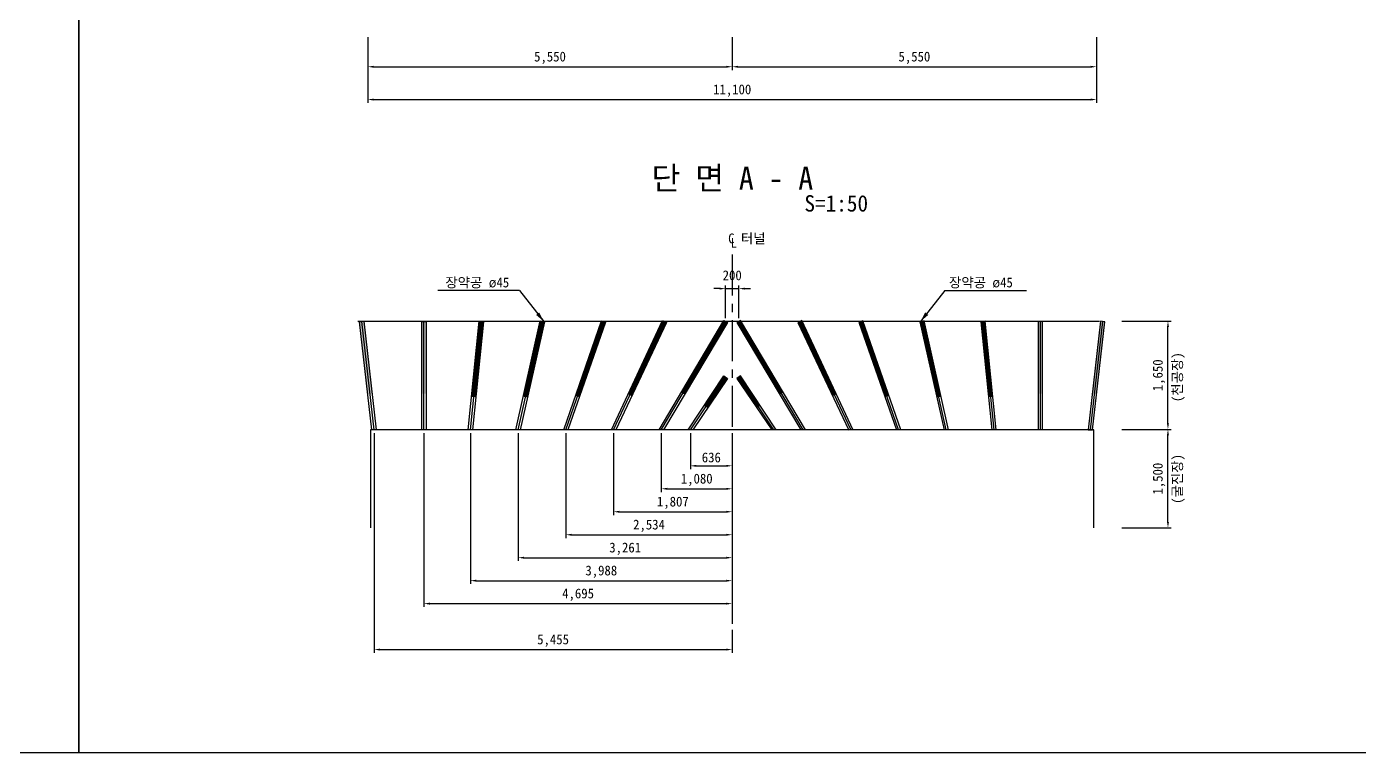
# Model space of a CAD drawing. Header units: millimetres. Extents: x -38550 to 41050, y -8927 to 31237.
# Drawn here: x 454 to 20752, y 2900 to 13958 of the extents above; entities that cross this region are included whole.
import ezdxf
from ezdxf.enums import TextEntityAlignment as Align

# ---------------------------------------------------------------- set-up
doc = ezdxf.new("R2010")
doc.units = ezdxf.units.MM
doc.header["$LTSCALE"] = 500
doc.header["$PDMODE"] = 1
doc.linetypes.add('A-CENTR01', pattern=[2, 1.25, -0.25, 0.25, -0.25])
for name, color, linetype in [('CS-BLST', 4, 'Continuous'), ('CS-BLST-PATT', 1, 'Continuous'), ('CS-BLST-TEX3', 3, 'Continuous'), ('CS-CNTL', 1, 'A-CENTR01'), ('CS-DIML', 1, 'Continuous'), ('CS-DIMS', 1, 'Continuous'), ('CS-EXCV', 3, 'E-DIGLN01'), ('CS-LEAT', 3, 'Continuous'), ('CS-TEX1', 6, 'Continuous'), ('CS-TEXT', 3, 'Continuous'), ('CX-PAPR', 2, 'Continuous')]:
    doc.layers.add(name, color=color, linetype=linetype)
doc.styles.add('굴림체', font='')
doc.styles.get('굴림체').set_extended_font_data('GulimChe')
doc.linetypes.add('E-DIGLN01', pattern='A,0.9,-0.2,[19,kscals.shx,S=0.1,R=180,X=0,Y=0],0.9', length=2)
doc.dimstyles.new('DIM01-50', dxfattribs={"dimscale": 50, "dimtxt": 3, "dimasz": 1.8, "dimexe": 1, "dimexo": 1, "dimgap": 1, "dimtad": 1, "dimdec": 0, "dimzin": 9, "dimdsep": 46, "dimlunit": 6, "dimtxsty": '굴림체', "dimcen": 2.5, "dimclrt": 3, "dimadec": 4, "dimazin": 0, "dimtfac": 1, "dimtdec": 0, "dimtmove": 2, "dimatfit": 3, "dimfxl": 1, "dimtolj": 1, "dimtzin": 0, "dimarcsym": 0})

# ---------------------------------------------------------------- blocks, each defined once
blk = doc.blocks.new('*D4')
at = {"layer": 'CS-DIMS', "color": 0, "lineweight": -2, "transparency": 16777216}
for p, q in [((17137, 9471), (17887, 9471)), ((17837, 7911), (17837, 9381)), ((17137, 7821), (17887, 7821))]:
    blk.add_line(p, q, dxfattribs=at)
at = {"layer": 'CS-DIMS', "color": 0, "transparency": 16777216}
for points in [[(17822, 9381), (17852, 9381), (17837, 9471)], [(17822, 7911), (17852, 7911), (17837, 7821)]]:
    blk.add_solid(points, dxfattribs=at)
at = {"layer": 'Defpoints', "color": 0, "transparency": 16777216}
for p in [(17087, 9471), (17837, 9471), (17087, 7821)]:
    blk.add_point(p, dxfattribs=at)
at = {"layer": 'CS-DIMS', "color": 3, "transparency": 16777216, "insert": (17701, 8646), "char_height": 150, "attachment_point": 5, "rotation": 90, "style": '굴림체'}
blk.add_mtext('\\A1;1,650', dxfattribs=at)
blk = doc.blocks.new('*D5')
at = {"layer": 'CS-DIMS', "color": 0, "lineweight": -2, "transparency": 16777216}
for p, q in [((10564, 7766), (10564, 7216)), ((11200, 7766), (11200, 7216)), ((10654, 7266), (11110, 7266))]:
    blk.add_line(p, q, dxfattribs=at)
at = {"layer": 'CS-DIMS', "color": 0, "transparency": 16777216}
for points in [[(10654, 7281), (10654, 7251), (10564, 7266)], [(11110, 7281), (11110, 7251), (11200, 7266)]]:
    blk.add_solid(points, dxfattribs=at)
at = {"layer": 'Defpoints', "color": 0, "transparency": 16777216}
for p in [(10564, 7816), (11200, 7816), (11200, 7266)]:
    blk.add_point(p, dxfattribs=at)
at = {"layer": 'CS-DIMS', "color": 3, "transparency": 16777216, "insert": (10882, 7393), "char_height": 150, "attachment_point": 5, "style": '굴림체'}
blk.add_mtext('\\A1;636', dxfattribs=at)
blk = doc.blocks.new('*D6')
at = {"layer": 'CS-DIMS', "color": 0, "lineweight": -2, "transparency": 16777216}
for p, q in [((10120, 7766), (10120, 6866)), ((11200, 7216), (11200, 6866)), ((10210, 6916), (11110, 6916))]:
    blk.add_line(p, q, dxfattribs=at)
at = {"layer": 'CS-DIMS', "color": 0, "transparency": 16777216}
for points in [[(10210, 6931), (10210, 6901), (10120, 6916)], [(11110, 6931), (11110, 6901), (11200, 6916)]]:
    blk.add_solid(points, dxfattribs=at)
at = {"layer": 'Defpoints', "color": 0, "transparency": 16777216}
for p in [(10120, 7816), (11200, 7266), (11200, 6916)]:
    blk.add_point(p, dxfattribs=at)
at = {"layer": 'CS-DIMS', "color": 3, "transparency": 16777216, "insert": (10660, 7052), "char_height": 150, "attachment_point": 5, "style": '굴림체'}
blk.add_mtext('\\A1;1,080', dxfattribs=at)
blk = doc.blocks.new('*D7')
at = {"layer": 'CS-DIMS', "color": 0, "lineweight": -2, "transparency": 16777216}
for p, q in [((9393, 7766), (9393, 6516)), ((11200, 6866), (11200, 6516)), ((9483, 6566), (11110, 6566))]:
    blk.add_line(p, q, dxfattribs=at)
at = {"layer": 'CS-DIMS', "color": 0, "transparency": 16777216}
for points in [[(9483, 6581), (9483, 6551), (9393, 6566)], [(11110, 6581), (11110, 6551), (11200, 6566)]]:
    blk.add_solid(points, dxfattribs=at)
at = {"layer": 'Defpoints', "color": 0, "transparency": 16777216}
for p in [(9393, 7816), (11200, 6916), (11200, 6566)]:
    blk.add_point(p, dxfattribs=at)
at = {"layer": 'CS-DIMS', "color": 3, "transparency": 16777216, "insert": (10296, 6702), "char_height": 150, "attachment_point": 5, "style": '굴림체'}
blk.add_mtext('\\A1;1,807', dxfattribs=at)
blk = doc.blocks.new('*D8')
at = {"layer": 'CS-DIMS', "color": 0, "lineweight": -2, "transparency": 16777216}
for p, q in [((8666, 7766), (8666, 6166)), ((11200, 6516), (11200, 6166)), ((8756, 6216), (11110, 6216))]:
    blk.add_line(p, q, dxfattribs=at)
at = {"layer": 'CS-DIMS', "color": 0, "transparency": 16777216}
for points in [[(8756, 6231), (8756, 6201), (8666, 6216)], [(11110, 6231), (11110, 6201), (11200, 6216)]]:
    blk.add_solid(points, dxfattribs=at)
at = {"layer": 'Defpoints', "color": 0, "transparency": 16777216}
for p in [(8666, 7816), (11200, 6566), (11200, 6216)]:
    blk.add_point(p, dxfattribs=at)
at = {"layer": 'CS-DIMS', "color": 3, "transparency": 16777216, "insert": (9933, 6352), "char_height": 150, "attachment_point": 5, "style": '굴림체'}
blk.add_mtext('\\A1;2,534', dxfattribs=at)
blk = doc.blocks.new('*D9')
at = {"layer": 'CS-DIMS', "color": 0, "lineweight": -2, "transparency": 16777216}
for p, q in [((7939, 7766), (7939, 5816)), ((11200, 6166), (11200, 5816)), ((8029, 5866), (11110, 5866))]:
    blk.add_line(p, q, dxfattribs=at)
at = {"layer": 'CS-DIMS', "color": 0, "transparency": 16777216}
for points in [[(8029, 5881), (8029, 5851), (7939, 5866)], [(11110, 5881), (11110, 5851), (11200, 5866)]]:
    blk.add_solid(points, dxfattribs=at)
at = {"layer": 'Defpoints', "color": 0, "transparency": 16777216}
for p in [(7939, 7816), (11200, 6216), (11200, 5866)]:
    blk.add_point(p, dxfattribs=at)
at = {"layer": 'CS-DIMS', "color": 3, "transparency": 16777216, "insert": (9570, 6002), "char_height": 150, "attachment_point": 5, "style": '굴림체'}
blk.add_mtext('\\A1;3,261', dxfattribs=at)
blk = doc.blocks.new('*D10')
at = {"layer": 'CS-DIMS', "color": 0, "lineweight": -2, "transparency": 16777216}
for p, q in [((7212, 7766), (7212, 5466)), ((11200, 5816), (11200, 5466)), ((7302, 5516), (11110, 5516))]:
    blk.add_line(p, q, dxfattribs=at)
at = {"layer": 'CS-DIMS', "color": 0, "transparency": 16777216}
for points in [[(7302, 5531), (7302, 5501), (7212, 5516)], [(11110, 5531), (11110, 5501), (11200, 5516)]]:
    blk.add_solid(points, dxfattribs=at)
at = {"layer": 'Defpoints', "color": 0, "transparency": 16777216}
for p in [(7212, 7816), (11200, 5866), (11200, 5516)]:
    blk.add_point(p, dxfattribs=at)
at = {"layer": 'CS-DIMS', "color": 3, "transparency": 16777216, "insert": (9206, 5652), "char_height": 150, "attachment_point": 5, "style": '굴림체'}
blk.add_mtext('\\A1;3,988', dxfattribs=at)
blk = doc.blocks.new('*D11')
at = {"layer": 'CS-DIMS', "color": 0, "lineweight": -2, "transparency": 16777216}
for p, q in [((6505, 7766), (6505, 5116)), ((11200, 5466), (11200, 5116)), ((6595, 5166), (11110, 5166))]:
    blk.add_line(p, q, dxfattribs=at)
at = {"layer": 'CS-DIMS', "color": 0, "transparency": 16777216}
for points in [[(6595, 5181), (6595, 5151), (6505, 5166)], [(11110, 5181), (11110, 5151), (11200, 5166)]]:
    blk.add_solid(points, dxfattribs=at)
at = {"layer": 'Defpoints', "color": 0, "transparency": 16777216}
for p in [(6505, 7816), (11200, 5516), (11200, 5166)]:
    blk.add_point(p, dxfattribs=at)
at = {"layer": 'CS-DIMS', "color": 3, "transparency": 16777216, "insert": (8853, 5302), "char_height": 150, "attachment_point": 5, "style": '굴림체'}
blk.add_mtext('\\A1;4,695', dxfattribs=at)
blk = doc.blocks.new('*D12')
at = {"layer": 'CS-DIMS', "color": 0, "lineweight": -2, "transparency": 16777216}
for p, q in [((5745, 7766), (5745, 4416)), ((11200, 4766), (11200, 4416)), ((5835, 4466), (11110, 4466))]:
    blk.add_line(p, q, dxfattribs=at)
at = {"layer": 'CS-DIMS', "color": 0, "transparency": 16777216}
for points in [[(5835, 4481), (5835, 4451), (5745, 4466)], [(11110, 4481), (11110, 4451), (11200, 4466)]]:
    blk.add_solid(points, dxfattribs=at)
at = {"layer": 'Defpoints', "color": 0, "transparency": 16777216}
for p in [(5745, 7816), (11200, 4816), (11200, 4466)]:
    blk.add_point(p, dxfattribs=at)
at = {"layer": 'CS-DIMS', "color": 3, "transparency": 16777216, "insert": (8472, 4602), "char_height": 150, "attachment_point": 5, "style": '굴림체'}
blk.add_mtext('\\A1;5,455', dxfattribs=at)
blk = doc.blocks.new('*D13')
at = {"layer": 'CS-DIMS', "color": 0, "lineweight": -2, "transparency": 16777216}
for p, q in [((17137, 7821), (17887, 7821)), ((17837, 6411), (17837, 7731)), ((17137, 6321), (17887, 6321))]:
    blk.add_line(p, q, dxfattribs=at)
at = {"layer": 'CS-DIMS', "color": 0, "transparency": 16777216}
for points in [[(17822, 7731), (17852, 7731), (17837, 7821)], [(17822, 6411), (17852, 6411), (17837, 6321)]]:
    blk.add_solid(points, dxfattribs=at)
at = {"layer": 'Defpoints', "color": 0, "transparency": 16777216}
for p in [(17087, 7821), (17837, 7821), (17087, 6321)]:
    blk.add_point(p, dxfattribs=at)
at = {"layer": 'CS-DIMS', "color": 3, "transparency": 16777216, "insert": (17701, 7071), "char_height": 150, "attachment_point": 5, "rotation": 90, "style": '굴림체'}
blk.add_mtext('\\A1;1,500', dxfattribs=at)
blk = doc.blocks.new('*D62')
at = {"layer": 'CS-DIMS', "color": 0, "lineweight": -2, "transparency": 16777216}
for p, q in [((11010, 9966), (10920, 9966)), ((11100, 9516), (11100, 10016)), ((11100, 9966), (11300, 9966)), ((11300, 9516), (11300, 10016)), ((11390, 9966), (11480, 9966))]:
    blk.add_line(p, q, dxfattribs=at)
at = {"layer": 'CS-DIMS', "color": 0, "transparency": 16777216}
for points in [[(11010, 9981), (11010, 9951), (11100, 9966)], [(11390, 9981), (11390, 9951), (11300, 9966)]]:
    blk.add_solid(points, dxfattribs=at)
at = {"layer": 'Defpoints', "color": 0, "transparency": 16777216}
for p in [(11300, 9966), (11100, 9466), (11300, 9466)]:
    blk.add_point(p, dxfattribs=at)
at = {"layer": 'CS-DIMS', "color": 3, "transparency": 16777216, "insert": (11200, 10168), "char_height": 150, "attachment_point": 5, "style": '굴림체'}
blk.add_mtext('\\A1;200', dxfattribs=at)
blk = doc.blocks.new('*D20')
at = {"layer": 'CS-DIMS', "color": 0, "lineweight": -2, "transparency": 16777216}
for p, q in [((5650, 13797), (5650, 13297)), ((11200, 13797), (11200, 13297)), ((5740, 13347), (11110, 13347))]:
    blk.add_line(p, q, dxfattribs=at)
at = {"layer": 'CS-DIMS', "color": 0, "transparency": 16777216}
for points in [[(5740, 13362), (5740, 13332), (5650, 13347)], [(11110, 13362), (11110, 13332), (11200, 13347)]]:
    blk.add_solid(points, dxfattribs=at)
at = {"layer": 'Defpoints', "color": 0, "transparency": 16777216}
for p in [(5650, 13847), (11200, 13847), (11200, 13347)]:
    blk.add_point(p, dxfattribs=at)
at = {"layer": 'CS-DIMS', "color": 3, "transparency": 16777216, "insert": (8425, 13483), "char_height": 150, "attachment_point": 5, "style": '굴림체'}
blk.add_mtext('\\A1;5,550', dxfattribs=at)
blk = doc.blocks.new('*D21')
at = {"layer": 'CS-DIMS', "color": 0, "lineweight": -2, "transparency": 16777216}
for p, q in [((11200, 13797), (11200, 13297)), ((16750, 13797), (16750, 13297)), ((11290, 13347), (16660, 13347))]:
    blk.add_line(p, q, dxfattribs=at)
at = {"layer": 'CS-DIMS', "color": 0, "transparency": 16777216}
for points in [[(11290, 13362), (11290, 13332), (11200, 13347)], [(16660, 13362), (16660, 13332), (16750, 13347)]]:
    blk.add_solid(points, dxfattribs=at)
at = {"layer": 'Defpoints', "color": 0, "transparency": 16777216}
for p in [(11200, 13847), (16750, 13847), (16750, 13347)]:
    blk.add_point(p, dxfattribs=at)
at = {"layer": 'CS-DIMS', "color": 3, "transparency": 16777216, "insert": (13975, 13483), "char_height": 150, "attachment_point": 5, "style": '굴림체'}
blk.add_mtext('\\A1;5,550', dxfattribs=at)
blk = doc.blocks.new('*D22')
at = {"layer": 'CS-DIMS', "color": 0, "lineweight": -2, "transparency": 16777216}
for p, q in [((5650, 13297), (5650, 12797)), ((16750, 13297), (16750, 12797)), ((5740, 12847), (16660, 12847))]:
    blk.add_line(p, q, dxfattribs=at)
at = {"layer": 'CS-DIMS', "color": 0, "transparency": 16777216}
for points in [[(5740, 12862), (5740, 12832), (5650, 12847)], [(16660, 12862), (16660, 12832), (16750, 12847)]]:
    blk.add_solid(points, dxfattribs=at)
at = {"layer": 'Defpoints', "color": 0, "transparency": 16777216}
for p in [(5650, 13347), (16750, 13347), (16750, 12847)]:
    blk.add_point(p, dxfattribs=at)
at = {"layer": 'CS-DIMS', "color": 3, "transparency": 16777216, "insert": (11200, 12983), "char_height": 150, "attachment_point": 5, "style": '굴림체'}
blk.add_mtext('\\A1;11,100', dxfattribs=at)

msp = doc.modelspace()

# ---------------------------------------------------------------- linework, layer by layer
at = {"layer": 'CS-BLST'}
for p, q in [((5745, 7816), (5557, 9466)), ((6505.1, 7816), (6505.1, 9466)), ((7212.3, 7816), (7379.9, 9466)), ((7939.1, 7816), (8309.9, 9465.9)), ((8666, 7816), (9239.9, 9465.9)), ((9392.8, 7816), (10169.9, 9465.9)), ((10119.7, 7816), (11100, 9466)), ((12280.3, 7816), (11300, 9466)), ((13010.4, 7809.1), (12230.1, 9465.9)), ((13734, 7816), (13160.1, 9465.9)), ((14460.9, 7816), (14090.1, 9465.9)), ((15187.7, 7816), (15020.1, 9466)), ((15894.9, 7816), (15894.9, 9466)), ((16655, 7816), (16843, 9466)), ((10564.4, 7816), (11100, 8616)), ((11835.6, 7816), (11300, 8616))]:
    msp.add_line(p, q, dxfattribs=at)
for points in [[(5590.5, 9469.8), (5778.9, 7816), (5711, 7816), (5523.4, 9462.2)], [(16809.5, 9469.8), (16621.1, 7816), (16689, 7816), (16876.6, 9462.2)]]:
    msp.add_lwpolyline(points, close=True, dxfattribs=at)
for points in [[(6471.3, 7816), (6471.3, 9466), (6538.8, 9466), (6538.8, 7816)], [(7180, 7816), (7346.3, 9469.5), (7413.5, 9462.6), (7244.5, 7816)], [(7906.9, 7816), (8277.1, 9473.4), (8343.2, 9458.9), (7971.4, 7816)], [(8633.4, 7816), (9208, 9477.4), (9271.8, 9455.1), (8698.5, 7816)], [(9359.8, 7816), (10139.3, 9480.1), (10201.1, 9451.9), (9425.9, 7816)], [(10086, 7816), (11071.6, 9482.8), (11130, 9448), (10153.5, 7816)], [(12314.1, 7816), (11328.4, 9482.8), (11270, 9448), (12246.6, 7816)], [(13043.6, 7808.8), (12260.7, 9480.1), (12198.9, 9451.9), (12977.2, 7809.4)], [(13766.6, 7816), (13192, 9477.4), (13128.2, 9455.1), (13701.5, 7816)], [(14493.1, 7816), (14122.9, 9473.4), (14056.8, 9458.9), (14428.6, 7816)], [(15220, 7816), (15053.7, 9469.5), (14986.5, 9462.6), (15155.5, 7816)], [(15928.7, 7816), (15928.7, 9466), (15861.2, 9466), (15861.2, 7816)], [(10530.2, 7816), (11071.8, 8636), (11127.9, 8596.6), (10598.7, 7816)], [(11869.8, 7816), (11328.2, 8636), (11272.1, 8596.6), (11801.3, 7816)]]:
    msp.add_lwpolyline(points, dxfattribs=at)
at = {"layer": 'CS-BLST-PATT', "const_width": 67.5}
for points in [[(7379.9, 9466), (7262.9, 8314.1)], [(8309.9, 9465.9), (8050.6, 8312.2)], [(9239.9, 9465.9), (8842.1, 8322.3)], [(10169.9, 9465.9), (9640.5, 8341.7)], [(11100, 9466), (10447.4, 8367.6)], [(11300, 9466), (11952.6, 8367.6)], [(12230.1, 9465.9), (12759.5, 8341.7)], [(13160.1, 9465.9), (13557.9, 8322.3)], [(14090.1, 9465.9), (14349.4, 8312.2)], [(15020.1, 9466), (15137.1, 8314.1)], [(11100, 8616), (10797.1, 8163.6)], [(11300, 8616), (11602.9, 8163.6)]]:
    msp.add_lwpolyline(points, dxfattribs=at)
at = {"layer": 'CS-BLST-PATT'}
for points in [[(5523.4, 9462.2), (5590.5, 9469.8), (5649.4, 8356.4), (5716.5, 8364.1)], [(6471.3, 9466), (6538.8, 9466), (6471.3, 8367.6), (6538.8, 8367.6)], [(15928.7, 9466), (15861.2, 9466), (15928.7, 8367.6), (15861.2, 8367.6)], [(16876.6, 9462.2), (16809.5, 9469.8), (16750.6, 8356.4), (16683.5, 8364.1)]]:
    msp.add_solid(points, dxfattribs=at)
at = {"layer": 'CS-CNTL'}
msp.add_line((11200, 10484.1), (11200, 4466), dxfattribs=at)
at = {"layer": 'CS-DIML'}
for p, q in [((7960.1, 9939.7), (6717.7, 9939.7)), ((7960.1, 9939.7), (8329.5, 9465.9)), ((14439.9, 9939.7), (14070.5, 9465.9)), ((14439.9, 9939.7), (15682.3, 9939.7))]:
    msp.add_line(p, q, dxfattribs=at)
for points in [[(8329.5, 9465.9), (8213.6, 9565.8), (8260.9, 9602.6)], [(14070.5, 9465.9), (14186.4, 9565.8), (14139.1, 9602.6)]]:
    msp.add_solid(points, dxfattribs=at)
at = {"layer": 'CS-EXCV'}
for p, q in [((16796.8, 9466), (5496.2, 9466)), ((16706.6, 7816), (5693.4, 7816)), ((5693.4, 7816), (5693.4, 6321)), ((16706.6, 6321), (16706.6, 7816))]:
    msp.add_line(p, q, dxfattribs=at)
at = {"layer": 'CX-PAPR'}
for points in [[(-38550, 2900), (1250, 2900), (1250, 28700), (-38550, 28700)], [(1250, 2900), (41050, 2900), (41050, 28700), (1250, 28700)]]:
    msp.add_lwpolyline(points, close=True, dxfattribs=at)

# ---------------------------------------------------------------- texts
at = {"layer": 'CS-BLST-TEX3', "char_height": 150, "width": 10.273, "attachment_point": 5, "rotation": 90, "style": '굴림체'}
for s, insert in [('\\A1;(천공장)', (17999, 8616.6)), ('\\A1;(굴진장)', (17999, 7066.1))]:
    msp.add_mtext(s, dxfattribs=dict(at, insert=insert))
at = {"layer": 'CS-LEAT', "style": '굴림체'}
for p in [(6830.5, 9985.2), (14501.4, 9985.2)]:
    msp.add_text('장약공 ø45', height=150, dxfattribs=at).set_placement(p)
at = {"layer": 'CS-TEX1', "style": '굴림체'}
msp.add_text('단 면 A - A', height=350, dxfattribs=at).set_placement((11202.3, 11473.9), align=Align.CENTER)
at = {"layer": 'CS-TEXT', "style": '굴림체'}
for s, height, p in [('S=1:50', 250, (12300.1, 11140.2)), ('C 터널', 150, (11138.7, 10656.7)), ('L', 150, (11176.1, 10589.3))]:
    msp.add_text(s, height=height, dxfattribs=at).set_placement(p)

# ---------------------------------------------------------------- dimensions: what is measured, and where the dimension line sits
at = {"layer": 'CS-DIMS'}
for base, p1, p2, picture, middle in [((11200, 13347), (5649.9, 13847), (11200, 13847), '*D20', (8425, 13483.1)), ((16750.1, 13347), (11200, 13847), (16750.1, 13847), '*D21', (13975, 13483.1)), ((16750.1, 12847), (5649.9, 13347), (16750.1, 13347), '*D22', (11200, 12983.2)), ((11200, 4466), (5745, 7816), (11200, 4816), '*D12', (8472.5, 4602.2)), ((11200, 5166), (6505.1, 7816), (11200, 5516), '*D11', (8852.5, 5302.2)), ((11200, 5516), (7212.3, 7816), (11200, 5866), '*D10', (9206.1, 5652.1)), ((11200, 5866), (7939.1, 7816), (11200, 6216), '*D9', (9569.6, 6002.2)), ((11200, 6216), (8666, 7816), (11200, 6566), '*D8', (9933, 6352.2)), ((11200, 6566), (9392.8, 7816), (11200, 6916), '*D7', (10296.4, 6702.2)), ((11200, 6916), (10119.7, 7816), (11200, 7266), '*D6', (10659.9, 7052.2)), ((11200, 7266), (10564.4, 7816), (11200, 7816), '*D5', (10882.2, 7392.7))]:
    dim = msp.add_linear_dim(base=base, p1=p1, p2=p2, dimstyle='DIM01-50', dxfattribs=at)
    dim.commit()
    dim.dimension.update_dxf_attribs({"geometry": picture, "text_midpoint": middle})
dim = msp.add_linear_dim(base=(11300, 9966.4), p1=(11099.9, 9465.9), p2=(11300, 9466), text='200', dimstyle='DIM01-50', dxfattribs=at)
dim.commit()
dim.dimension.update_dxf_attribs({"geometry": '*D62', "text_midpoint": (11200, 10168.1)})
for base, p1, p2, picture, middle in [((17837.1, 9471.1), (17087.1, 7821.1), (17087.1, 9471.1), '*D4', (17700.9, 8646.1)), ((17837.1, 7821.1), (17087.1, 6321), (17087.1, 7821.1), '*D13', (17700.9, 7071.1))]:
    dim = msp.add_linear_dim(base=base, p1=p1, p2=p2, angle=90, dimstyle='DIM01-50', dxfattribs=at)
    dim.commit()
    dim.dimension.update_dxf_attribs({"geometry": picture, "text_midpoint": middle})

doc.saveas('drawing.dxf')
